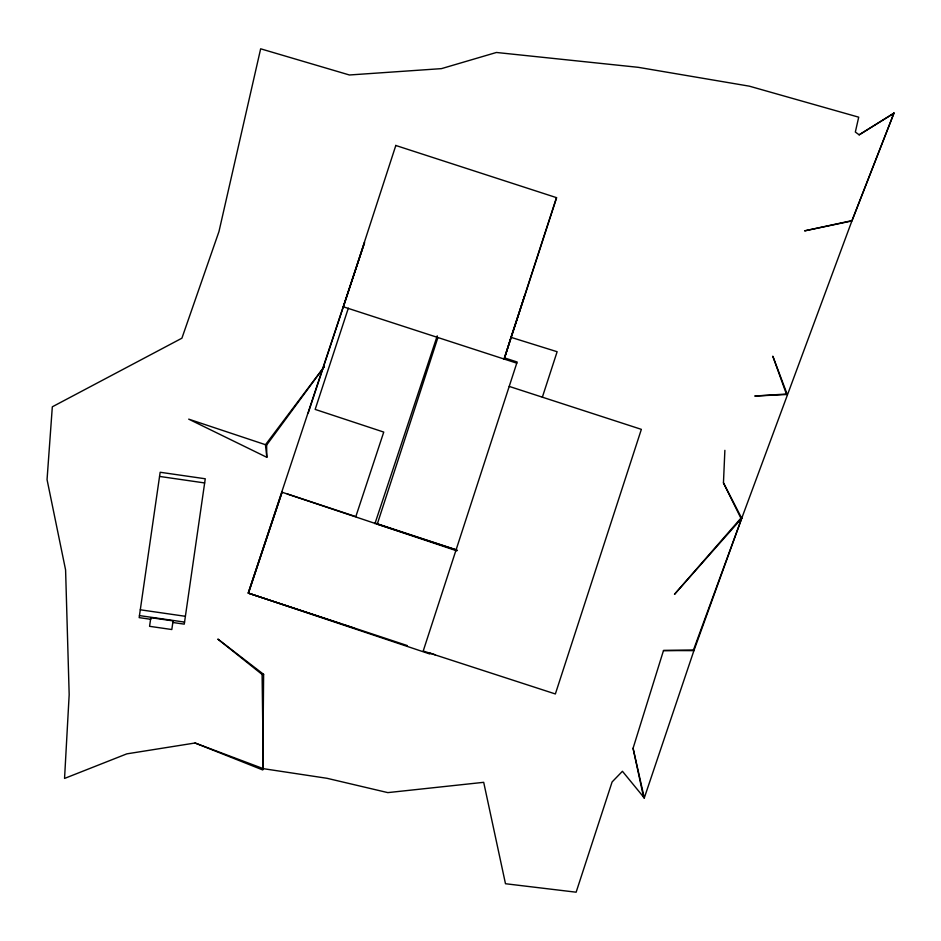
<?xml version="1.0" encoding="UTF-8"?>
<svg xmlns="http://www.w3.org/2000/svg" width="941" height="941" viewBox="0 0 941 941"><rect width="100%" height="100%" fill="white"/><g stroke="black" fill="none" stroke-linecap="round" stroke-linejoin="round"><path stroke-width="1.41" d="M859.157 134.834L893.95 113.179L859.157 134.834L855.334 132.034L858.71 117.178L749.354 86.172L638.21 67.317L496.425 52.473L441.458 68.634L349.417 74.986L260.657 48.803L218.971 231.533L181.907 338.195L52.32 406.806L47.05 479.604L65.588 569.917L69.175 694.646L64.553 778.43L126.823 753.859L195.058 743.002L262.774 769.961L263.621 674.344L217.841 639.08L262.104 674.45L263.621 674.344M851.734 220.676L804.602 230.863L851.899 220.947L893.95 113.179L851.899 220.947L741.72 518.303L740.896 518.173L723.453 482.862L724.876 450.339M643.691 797.697L633.07 748.271L663.499 650.537L693.47 650.019L693.905 650.643L644.291 797.944L622.436 771.279L612.097 781.959L576.139 892.197L505.482 883.728L483.698 782.324L387.821 792.616L326.974 778.289L263.327 768.668L195.058 743.002M395.832 145.432L343.383 306.813L516.762 363.155M437.906 337.525L377.247 524.172L456.114 549.803M504.035 359.027L556.46 197.692M504.188 359.074L556.637 197.692L395.655 145.432M542.357 397.184L557.131 351.722L510.987 337.337L504.564 357.921L517.138 362.003L423.215 651.019L555.366 693.964L641.362 429.355L509.21 386.41M308.26 412.899L364.508 242.837M348.335 308.166L315.164 409.406L383.752 432.084L355.827 516.597L287.24 493.954M510.763 338.031L524.855 294.956M364.543 242.46L248.236 593.077L429.943 654.019M456.832 550.838L282.053 492.225L248.506 593.195L353.91 628.059M374.93 523.678L437.236 335.843M282.053 492.225L248.236 593.077L341.701 623.859M693.47 650.019L741.72 518.303L723.453 482.862M266.621 445.081L188.706 419.145L266.821 457.314L266.621 445.081L324.304 366.708M324.233 366.696L265.468 444.752L266.821 457.314M740.896 518.173L674.485 594.336L741.72 518.303L693.905 650.643L663.499 650.537M786.394 394.032L754.788 396.032L787.241 394.491L772.808 356.18L786.394 394.032L787.241 394.491M159.558 476.428L204.644 482.945M140.291 609.792L185.389 616.308M139.456 615.59L184.554 622.095M150.795 619.307L139.162 617.625L160.158 472.264L205.256 478.769L184.26 624.142L172.615 622.46M375.141 523.02L457.408 550.25M343.089 624.318L407.23 645.55M429.543 652.925L435.118 654.771M633.07 748.271L644.291 797.944M262.104 674.45L263.327 768.668M150.819 617.672L149.572 626.318L171.815 629.529L173.062 620.884L150.819 617.672"/></g></svg>
